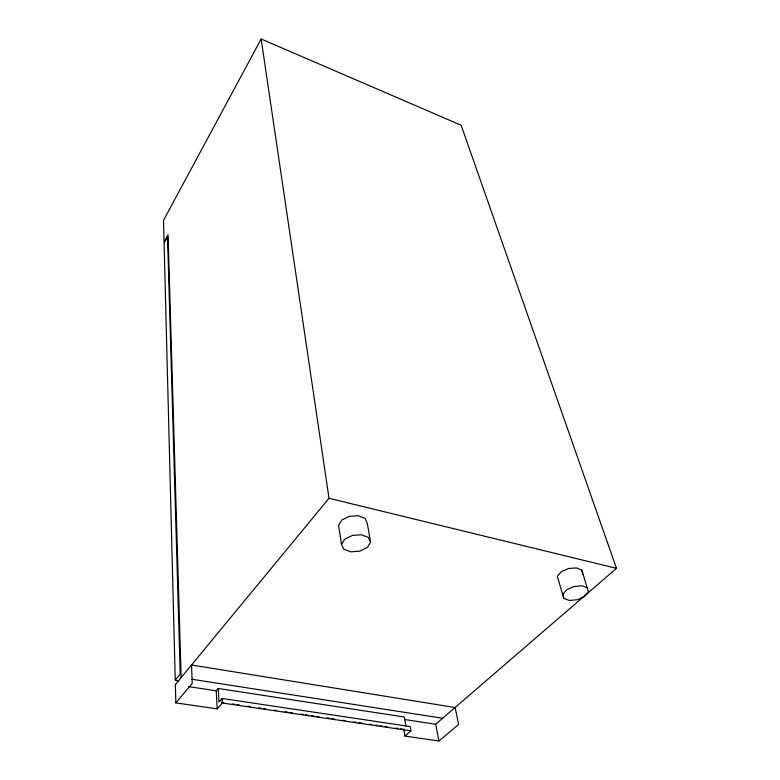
<?xml version="1.0" encoding="UTF-8"?>
<svg xmlns="http://www.w3.org/2000/svg" width="780" height="780" viewBox="0 0 780 780"><rect width="100%" height="100%" fill="white"/><g stroke="black" fill="none" stroke-linecap="round" stroke-linejoin="round"><path stroke-width="1.17" d="M404.401 719.482L435.688 724.25L616.492 568.337L461.116 125.219L261.144 39L163.507 220.379L164.063 242.131L168.051 234.848L181.145 677.596M341.494 544.489L344.702 539.185L352.316 535.46L361.384 534.778L368.365 537.4L370.588 542.275L367.263 547.521L359.736 551.148L350.825 551.831L343.853 549.305L341.494 544.489L338.588 525.398L341.738 520.075L349.235 516.35L358.176 515.697L365.079 518.359L367.282 523.283L370.588 542.275M175.256 680.101L180.219 674.057L167.524 236.749L164.093 243.019L175.256 680.101L178.649 681.271M261.144 39L329.014 498.284L175.364 684.606L175.832 702.887L217.181 708.874L222.407 703.024L222.154 698.461L410.144 726.56L410.914 730.85L404.956 736.076L403.767 729.29M175.832 702.887L192.221 683.426L191.539 664.999L455.081 707.518L458.65 724.415L438.974 741L404.956 736.076M217.181 708.874L216.226 690.826L218.283 688.477L404.342 717.015L405.961 726.248M222.154 698.461L219.014 701.99L218.283 688.477M221.422 702.341L223.821 702.702M232.235 703.94L234.643 704.301M237.052 704.652L239.45 705.013M247.864 706.251L250.273 706.612M258.687 707.85L261.095 708.211M263.503 708.562L265.902 708.923M274.316 710.161L276.724 710.521M285.139 711.76L287.547 712.12M289.955 712.471L292.354 712.832M300.768 714.07L303.176 714.431M305.584 714.782L307.983 715.143M311.59 715.669L313.999 716.03M316.397 716.381L318.805 716.742M327.22 717.98L329.628 718.341M332.036 718.692L334.435 719.053M342.849 720.291L345.257 720.652M353.671 721.89L356.08 722.251M358.478 722.602L362.086 723.138M369.301 724.201L371.709 724.562M375.316 725.088L377.715 725.449M380.123 725.8L382.531 726.16M384.93 726.511L387.338 726.872M395.752 728.111L398.161 728.471M400.559 728.822L404.167 729.358M222.407 703.024L410.914 730.85M188.584 686.615L216.226 690.826M191.948 679.273L442.64 718.253M329.014 498.284L616.492 568.337M563.784 598.328L569.254 600.425L577.132 599.771L584.464 596.602L588.49 592.108L581.831 570.102L576.42 567.889L568.523 568.523L561.22 571.76L557.339 576.332L563.784 598.328L562.809 594.233L566.767 589.69L574.178 586.453L582.173 585.79L587.642 587.964M581.831 570.102L582.699 574.285M435.688 724.25L438.974 741"/></g></svg>
